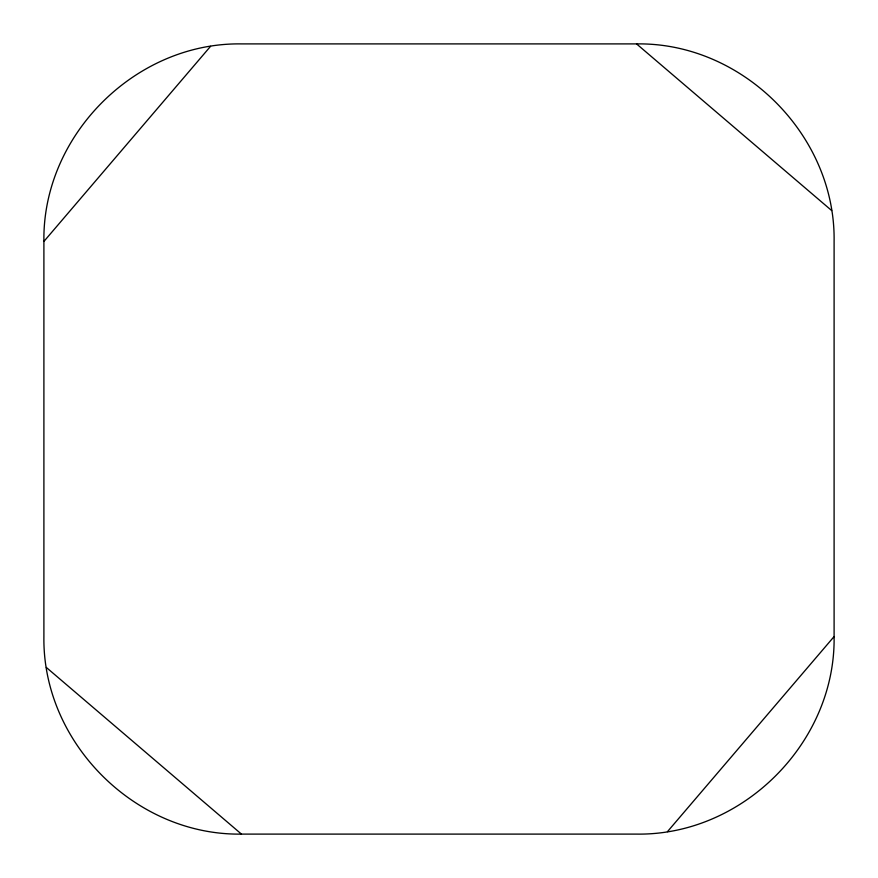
<?xml version="1.0" encoding="UTF-8"?>
<svg xmlns="http://www.w3.org/2000/svg" width="878" height="878" viewBox="0 0 878 878"><rect width="100%" height="100%" fill="white"/><g stroke="black" fill="none" stroke-linecap="round" stroke-linejoin="round"><path stroke-width="1.32" d="M43.9 241.45C42.276 135.355 135.355 42.276 241.45 43.9L636.55 43.9C742.645 42.276 835.724 135.355 834.1 241.45L834.1 636.55C835.724 742.645 742.645 835.724 636.55 834.1L241.45 834.1C135.355 835.724 42.276 742.645 43.9 636.55L43.9 241.45L210.544 46.336M667.456 831.664L834.1 636.55M636.55 43.9L831.664 210.544M46.336 667.456L241.45 834.1"/></g></svg>
